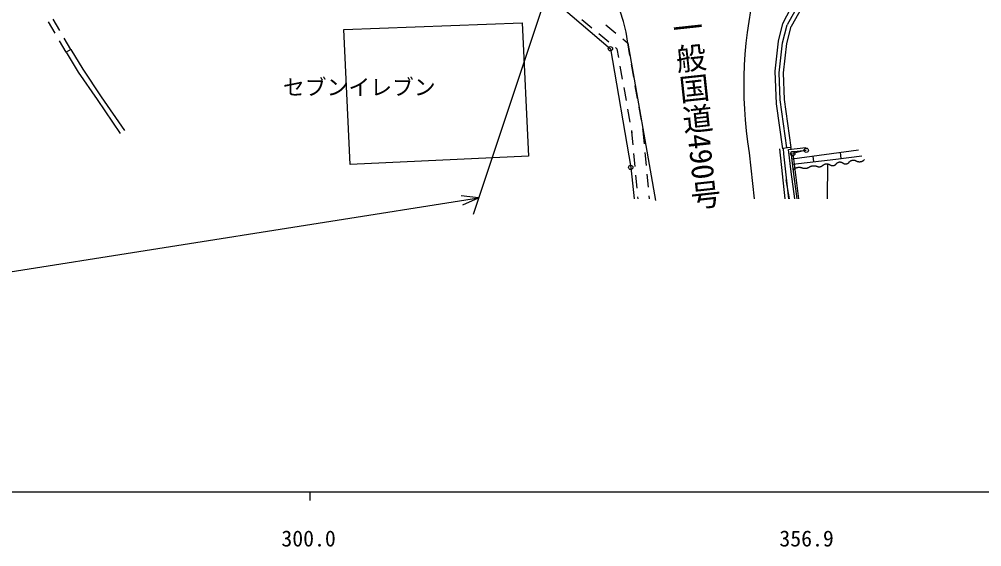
# Model space of a CAD drawing. Units: millimetres, scale not verified. Extents: x 40000 to 680000, y 20000 to 380000.
# Drawn here: x 334693 to 444968, y 198715 to 259120 of the extents above; entities that cross this region are included whole.
import ezdxf
from ezdxf.enums import TextEntityAlignment as Align

# ---------------------------------------------------------------- set-up
doc = ezdxf.new("R2010")
doc.units = ezdxf.units.MM
doc.header["$LTSCALE"] = 1000
doc.layers.add('M-BGD', color=7, linetype='Continuous', lineweight=25)
doc.layers.add('M-TTL-BAND', color=7, linetype='Continuous', lineweight=25)
doc.styles.add('@ＭＳ ゴシック', font='')
doc.styles.add('ＭＳ ゴシック', font='')
doc.styles.get('@ＭＳ ゴシック').set_extended_font_data('@MS Gothic')
doc.styles.get('ＭＳ ゴシック').set_extended_font_data('MS Gothic')

msp = doc.modelspace()

# ---------------------------------------------------------------- linework, layer by layer
at = {"layer": 'M-BGD'}
for p, q in [((432149, 275510), (422663, 258465)), ((432491, 275097), (423132, 258280)), ((395192, 262249), (386694, 236774)), ((422192, 258644), (423557, 261259)), ((338808, 257517), (338050, 258812)), ((339326, 257821), (338568, 259115)), ((399159, 259088), (400311, 258128)), ((401911, 258486), (403063, 257525)), ((421684, 256605), (422192, 258644)), ((422155, 256426), (422663, 258465)), ((422648, 256336), (423132, 258280)), ((340589, 255663), (339831, 256958)), ((401079, 257487), (402231, 256527)), ((340072, 255360), (339314, 256654)), ((402999, 255886), (403170, 255744)), ((403831, 256885), (404368, 256438)), ((404368, 256438), (404628, 254960)), ((404428, 256380), (407595, 238349)), ((421281, 253178), (421684, 256605)), ((421752, 253000), (422155, 256426)), ((422253, 252981), (422648, 256336)), ((340589, 255663), (340072, 255360)), ((340072, 255360), (341456, 253067)), ((340590, 255663), (341961, 253391)), ((403170, 255744), (403348, 254735)), ((403521, 253750), (403782, 252273)), ((404802, 253976), (405062, 252498)), ((341456, 253067), (343601, 249913)), ((341961, 253391), (344097, 250251)), ((421442, 249445), (421281, 253178)), ((421887, 249879), (421752, 253000)), ((422385, 249924), (422253, 252981)), ((405235, 251513), (405496, 250036)), ((403955, 251288), (404215, 249811)), ((343601, 249913), (346243, 246027)), ((344097, 250251), (346739, 246365)), ((422159, 244301), (421442, 249445)), ((422652, 244388), (421887, 249879)), ((423150, 244437), (422385, 249924)), ((404389, 248826), (404649, 247349)), ((405669, 249051), (405929, 247574)), ((404823, 246364), (404864, 246130)), ((404849, 246238), (404986, 244744)), ((406103, 246589), (406144, 246356)), ((406144, 246356), (406281, 244862)), ((405077, 243748), (405214, 242254)), ((406372, 243866), (406508, 242373)), ((418319, 243837), (418889, 238542)), ((421793, 244264), (422409, 238542)), ((430854, 244138), (423249, 243104)), ((428745, 243851), (428829, 243182)), ((425630, 243428), (425703, 242808)), ((427291, 242560), (427259, 238542)), ((405305, 241258), (405441, 239765)), ((406599, 241377), (406736, 239883)), ((422933, 238542), (422575, 240741)), ((228125, 213542), (387327, 238671)), ((387327, 238671), (385338, 238881)), ((385500, 237858), (387327, 238671)), ((405532, 238769), (405553, 238542)), ((406827, 238887), (406858, 238542))]:
    msp.add_line(p, q, dxfattribs=at)
for points in [[(395719, 261510), (402424, 255749), (404755, 242152), (405129, 238542)], [(423117, 244248), (423089, 244428), (422713, 244399), (422221, 244310)], [(422221, 244310), (422255, 243711), (422812, 238542)], [(423534, 238542), (423122, 241647), (422814, 244217), (424826, 244423)], [(423837, 238542), (423419, 241685), (423148, 243949), (424858, 244124)], [(424858, 244124), (423311, 243731), (423970, 238542)], [(423319, 242526), (428237, 243107), (431245, 243485)], [(423393, 241902), (423399, 241905), (423408, 241911), (423417, 241917), (423426, 241923), (423434, 241929), (423443, 241936), (423451, 241942), (423459, 241949), (423467, 241956), (423474, 241963), (423482, 241971), (423489, 241979), (423496, 241986), (423503, 241994), (423510, 242002), (423517, 242011), (423523, 242019), (423535, 242027), (423547, 242034), (423559, 242042), (423572, 242049), (423584, 242056), (423597, 242062), (423609, 242069), (423622, 242075), (423635, 242081), (423648, 242087), (423661, 242093), (423674, 242099), (423687, 242104), (423700, 242109), (423714, 242115), (423727, 242119), (423740, 242124), (423754, 242128), (423768, 242133), (423781, 242137), (423795, 242140), (423809, 242144), (423823, 242147), (423836, 242151), (423850, 242154), (423864, 242156), (423878, 242159), (423892, 242161), (423906, 242164), (423921, 242166), (423935, 242167), (423949, 242169), (423963, 242170), (423977, 242171), (423991, 242172), (424006, 242173), (424020, 242174), (424034, 242174), (424048, 242174), (424063, 242174), (424077, 242173), (424091, 242173), (424105, 242172), (424119, 242171), (424134, 242170), (424148, 242169), (424162, 242167), (424176, 242165), (424190, 242163), (424204, 242161), (424218, 242159), (424232, 242156), (424246, 242153), (424260, 242150), (424274, 242147), (424288, 242143), (424302, 242140), (424315, 242136), (424329, 242132), (424343, 242128), (424356, 242123), (424370, 242118), (424383, 242114), (424396, 242109), (424409, 242104), (424422, 242100), (424435, 242096), (424449, 242092), (424462, 242088), (424476, 242084), (424489, 242081), (424502, 242078), (424516, 242075), (424530, 242072), (424543, 242070), (424557, 242067), (424571, 242065), (424584, 242063), (424598, 242061), (424612, 242060), (424626, 242058), (424640, 242057), (424653, 242056), (424667, 242055), (424681, 242055), (424695, 242055), (424709, 242054), (424723, 242055), (424737, 242055), (424750, 242055), (424764, 242056), (424778, 242057), (424792, 242058), (424806, 242059), (424820, 242061), (424833, 242062), (424847, 242064), (424861, 242066), (424874, 242069), (424888, 242071), (424902, 242074), (424915, 242077), (424929, 242080), (424942, 242083), (424956, 242087), (424969, 242090), (424982, 242094), (424996, 242098), (425009, 242103), (425022, 242107), (425035, 242112), (425048, 242116), (425061, 242122), (425074, 242127), (425087, 242132), (425099, 242138), (425112, 242144), (425124, 242150), (425137, 242156), (425149, 242162), (425161, 242169), (425174, 242175), (425186, 242182), (425198, 242189), (425209, 242196), (425221, 242204), (425233, 242212), (425246, 242219), (425258, 242226), (425271, 242234), (425283, 242241), (425296, 242247), (425309, 242254), (425322, 242260), (425335, 242266), (425348, 242272), (425362, 242278), (425375, 242284), (425389, 242289), (425402, 242294), (425416, 242299), (425429, 242304), (425443, 242308), (425457, 242312), (425471, 242316), (425485, 242320), (425499, 242324), (425513, 242327), (425527, 242330), (425541, 242333), (425555, 242336), (425570, 242338), (425584, 242341), (425598, 242343), (425613, 242345), (425627, 242346), (425641, 242348), (425656, 242349), (425670, 242350), (425685, 242350), (425699, 242351), (425714, 242351), (425728, 242351), (425743, 242351), (425757, 242351), (425772, 242350), (425786, 242349), (425800, 242348), (425815, 242347), (425829, 242345), (425844, 242343), (425858, 242341), (425872, 242339), (425886, 242337), (425901, 242334), (425915, 242331), (425929, 242328), (425943, 242325), (425957, 242321), (425971, 242318), (425985, 242314), (425999, 242309), (426013, 242305), (426026, 242300), (426040, 242296), (426054, 242291), (426067, 242285), (426080, 242280), (426094, 242274), (426104, 242270), (426114, 242266), (426124, 242262), (426134, 242258), (426145, 242255), (426155, 242252), (426166, 242248), (426176, 242245), (426187, 242243), (426197, 242240), (426208, 242238), (426219, 242236), (426230, 242234), (426240, 242232), (426251, 242230), (426262, 242229), (426273, 242228), (426284, 242227), (426295, 242226), (426305, 242225), (426316, 242225), (426327, 242225), (426338, 242225), (426349, 242225), (426360, 242225), (426371, 242226), (426382, 242227), (426393, 242228), (426404, 242229), (426414, 242230), (426425, 242232), (426436, 242234), (426447, 242236), (426457, 242238), (426468, 242240), (426479, 242243), (426489, 242245), (426500, 242248), (426510, 242251), (426521, 242255), (426531, 242258), (426541, 242262), (426552, 242266), (426562, 242270), (426572, 242274), (426582, 242279), (426592, 242283), (426601, 242288), (426611, 242293), (426621, 242298), (426630, 242303), (426640, 242309), (426649, 242315), (426658, 242320), (426667, 242326), (426676, 242333), (426685, 242339), (426694, 242345), (426703, 242352), (426711, 242359), (426720, 242366), (426728, 242373), (426736, 242380), (426747, 242390), (426759, 242400), (426770, 242409), (426782, 242418), (426794, 242427), (426806, 242436), (426819, 242445), (426831, 242453), (426844, 242461), (426857, 242468), (426870, 242476), (426883, 242483), (426896, 242490), (426910, 242496), (426924, 242502), (426937, 242508), (426951, 242514), (426965, 242520), (426979, 242525), (426993, 242529), (427008, 242534), (427022, 242538), (427037, 242542), (427051, 242546), (427066, 242549), (427080, 242552), (427095, 242554), (427110, 242557), (427125, 242559), (427140, 242561), (427155, 242562), (427169, 242563), (427184, 242564), (427199, 242564), (427214, 242564), (427229, 242564), (427244, 242564), (427259, 242563), (427274, 242562), (427289, 242560), (427304, 242559), (427319, 242557), (427334, 242554), (427348, 242552), (427363, 242549), (427378, 242545), (427392, 242542), (427407, 242538), (427421, 242534), (427435, 242529), (427449, 242524), (427464, 242519), (427477, 242514), (427491, 242508), (427505, 242502), (427519, 242496), (427532, 242489), (427545, 242483), (427559, 242475), (427572, 242468), (427585, 242460), (427597, 242452), (427610, 242444), (427620, 242438), (427630, 242431), (427641, 242425), (427652, 242419), (427663, 242413), (427674, 242408), (427685, 242403), (427696, 242398), (427707, 242393), (427719, 242389), (427730, 242385), (427742, 242381), (427754, 242378), (427766, 242374), (427778, 242372), (427790, 242369), (427802, 242367), (427814, 242365), (427826, 242363), (427838, 242361), (427850, 242360), (427863, 242359), (427875, 242359), (427887, 242359), (427899, 242359), (427912, 242359), (427924, 242360), (427936, 242360), (427948, 242362), (427960, 242363), (427973, 242365), (427985, 242367), (427997, 242369), (428009, 242372), (428021, 242375), (428032, 242378), (428044, 242382), (428056, 242386), (428067, 242390), (428079, 242394), (428090, 242399), (428101, 242404), (428112, 242409), (428123, 242414), (428134, 242420), (428145, 242426), (428155, 242432), (428166, 242439), (428176, 242446), (428186, 242453), (428196, 242460), (428206, 242467), (428215, 242475), (428225, 242483), (428234, 242491), (428243, 242500), (428252, 242508), (428260, 242517), (428268, 242526), (428277, 242535), (428284, 242545), (428292, 242554), (428299, 242564), (428308, 242575), (428316, 242585), (428325, 242596), (428334, 242606), (428343, 242616), (428352, 242625), (428365, 242638), (428372, 242644), (428382, 242653), (428393, 242661), (428403, 242670), (428414, 242678), (428425, 242685), (428436, 242693), (428448, 242700), (428459, 242707), (428471, 242714), (428483, 242720), (428495, 242726), (428507, 242732), (428519, 242737), (428532, 242742), (428545, 242747), (428557, 242752), (428570, 242756), (428583, 242760), (428596, 242763), (428609, 242766), (428623, 242769), (428636, 242771), (428649, 242774), (428662, 242775), (428676, 242777), (428689, 242778), (428703, 242779), (428716, 242779), (428730, 242779), (428743, 242779), (428757, 242778), (428770, 242777), (428784, 242776), (428797, 242774), (428810, 242773), (428824, 242770), (428837, 242768), (428850, 242765), (428863, 242761), (428876, 242758), (428889, 242754), (428902, 242749), (428915, 242745), (428927, 242740), (428940, 242735), (428952, 242729), (428964, 242723), (428976, 242717), (428988, 242710), (428999, 242704), (429011, 242696), (429022, 242689), (429033, 242681), (429044, 242674), (429055, 242665), (429065, 242657), (429076, 242650), (429086, 242643), (429097, 242636), (429108, 242629), (429119, 242622), (429130, 242616), (429141, 242610), (429153, 242605), (429164, 242599), (429176, 242594), (429188, 242590), (429200, 242585), (429212, 242581), (429224, 242577), (429237, 242574), (429249, 242570), (429262, 242568), (429274, 242565), (429287, 242563), (429299, 242561), (429312, 242559), (429325, 242558), (429338, 242557), (429351, 242556), (429363, 242556), (429376, 242556), (429389, 242556), (429402, 242557), (429414, 242558), (429427, 242559), (429440, 242560), (429453, 242562), (429465, 242564), (429478, 242567), (429490, 242570), (429503, 242573), (429515, 242576), (429527, 242580), (429539, 242584), (429551, 242589), (429563, 242593), (429575, 242598), (429587, 242604), (429598, 242609), (429610, 242615), (429621, 242621), (429632, 242628), (429643, 242634), (429654, 242641), (429664, 242648), (429675, 242656), (429685, 242664), (429695, 242672), (429705, 242680), (429714, 242688), (429724, 242697), (429733, 242706), (429742, 242715), (429751, 242725), (429759, 242734), (429767, 242744), (429775, 242754), (429784, 242765), (429793, 242776), (429802, 242787), (429812, 242797), (429821, 242808), (429831, 242818), (429844, 242830), (429852, 242837), (429863, 242846), (429874, 242855), (429885, 242864), (429896, 242873), (429907, 242881), (429919, 242889), (429931, 242897), (429943, 242904), (429955, 242911), (429967, 242918), (429980, 242925), (429992, 242931), (430005, 242938), (430018, 242943), (430031, 242949), (430044, 242954), (430057, 242959), (430071, 242964), (430084, 242968), (430098, 242972), (430111, 242975), (430125, 242979), (430139, 242982), (430153, 242985), (430167, 242987), (430181, 242989), (430195, 242991), (430209, 242992), (430223, 242993), (430237, 242994), (430251, 242995), (430265, 242995), (430280, 242995), (430294, 242994), (430308, 242993), (430322, 242992), (430336, 242991), (430350, 242989), (430364, 242987), (430378, 242984), (430392, 242982), (430406, 242979), (430419, 242975), (430433, 242972), (430446, 242968), (430460, 242963), (430473, 242959), (430487, 242954), (430500, 242949), (430513, 242943), (430526, 242937), (430538, 242931), (430551, 242925), (430563, 242918), (430576, 242911), (430590, 242903), (430605, 242895), (430620, 242887), (430635, 242880), (430650, 242873), (430665, 242867), (430681, 242860), (430696, 242854), (430712, 242849), (430728, 242844), (430744, 242839), (430760, 242834), (430776, 242830), (430792, 242826), (430808, 242822), (430825, 242819), (430841, 242816), (430858, 242814), (430874, 242812), (430891, 242810), (430907, 242808), (430924, 242807), (430941, 242807), (430957, 242806), (430974, 242806), (430991, 242807), (431007, 242807), (431024, 242808), (431041, 242810), (431057, 242812), (431074, 242814), (431090, 242816), (431107, 242819), (431123, 242822), (431139, 242826), (431156, 242830), (431172, 242834), (431188, 242839), (431204, 242844), (431219, 242849), (431235, 242855), (431251, 242860), (431266, 242867), (431281, 242873), (431297, 242880), (431312, 242888), (431326, 242895), (431341, 242903), (431356, 242911), (431370, 242920), (431384, 242929), (431398, 242938), (431412, 242947), (431425, 242957), (431439, 242967), (431452, 242977), (431465, 242988), (431477, 242999), (431490, 243010), (431502, 243021), (431514, 243033), (431526, 243045), (431537, 243057)]]:
    msp.add_lwpolyline(points, dxfattribs=at)
msp.add_lwpolyline([(371893, 257938), (392317, 258722), (393037, 243426), (372599, 242491)], close=True, dxfattribs=at)
for centre in [(402424, 255749), (423311, 243731), (424858, 244124), (404755, 242152)]:
    msp.add_circle(centre, 250, dxfattribs=at)
for centre, radius, start, end in [((387624, 254334), 16927, 6.94258, 74.12011), ((465157, 251513), 47463, 165.01121, 189.30715)]:
    msp.add_arc(centre, radius, start, end, dxfattribs=at)
at = {"layer": 'M-TTL-BAND'}
for p, q in [((40000, 205000), (579000, 205000)), ((368000, 205000), (368000, 204000))]:
    msp.add_line(p, q, dxfattribs=at)

# ---------------------------------------------------------------- texts
at = {"layer": 'M-BGD', "style": '@ＭＳ ゴシック'}
msp.add_text('一般国道490号', height=2566, rotation=276.148, dxfattribs=at).set_placement((411055, 259916), align=Align.MIDDLE_LEFT)
at = {"layer": 'M-BGD', "style": 'ＭＳ ゴシック'}
msp.add_text('セブンイレブン', height=1833, dxfattribs=at).set_placement((373649, 251344), align=Align.MIDDLE_CENTER)
at = {"layer": 'M-TTL-BAND', "style": 'ＭＳ ゴシック'}
for s, p in [('300.0', (367844, 198195)), ('356.9', (424900, 198195))]:
    msp.add_text(s, height=1833, dxfattribs=at).set_placement(p, align=Align.BOTTOM_CENTER)

doc.saveas('drawing.dxf')
